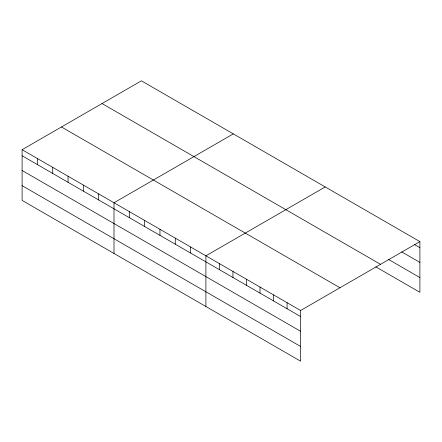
<?xml version="1.0" encoding="UTF-8"?>
<svg xmlns="http://www.w3.org/2000/svg" width="442" height="442" viewBox="0 0 442 442"><rect width="100%" height="100%" fill="white"/><g stroke="black" fill="none" stroke-linecap="round" stroke-linejoin="round"><path stroke-width="0.66" d="M300.593 331.279L300.593 310.488L22.1 149.7L22.1 200.392L300.593 361.18L300.593 331.279L22.1 170.49M375.788 266.83L419.9 292.3L419.9 241.608L141.407 80.82L22.1 149.7M233.31 133.882L114.003 202.762L114.003 253.448M325.213 186.944L205.906 255.824L205.906 306.51M300.593 310.488L419.9 241.608M414.607 244.614L419.9 247.669M401.668 251.874L419.9 262.399M388.142 259.233L419.9 277.57M102.036 103.555L380.529 264.338M61.471 126.97L339.964 287.759M22.1 155.766L300.593 316.549M22.1 185.662L300.593 346.451M287.068 302.682L287.068 308.743M273.543 294.869L273.543 300.93M260.012 287.062L260.012 293.123M246.487 279.25L246.487 285.311M232.962 271.443L232.962 277.504M219.431 263.631L219.431 269.692M190.59 246.979L190.59 253.039M175.27 238.133L175.27 244.199M159.954 229.293L159.954 235.354M144.639 220.447L144.639 226.508M129.318 211.607L129.318 217.668M98.688 193.916L98.688 199.983M83.367 185.076L83.367 191.137M68.051 176.231L68.051 182.292M52.736 167.391L52.736 173.452M37.415 158.545L37.415 164.606"/></g></svg>
